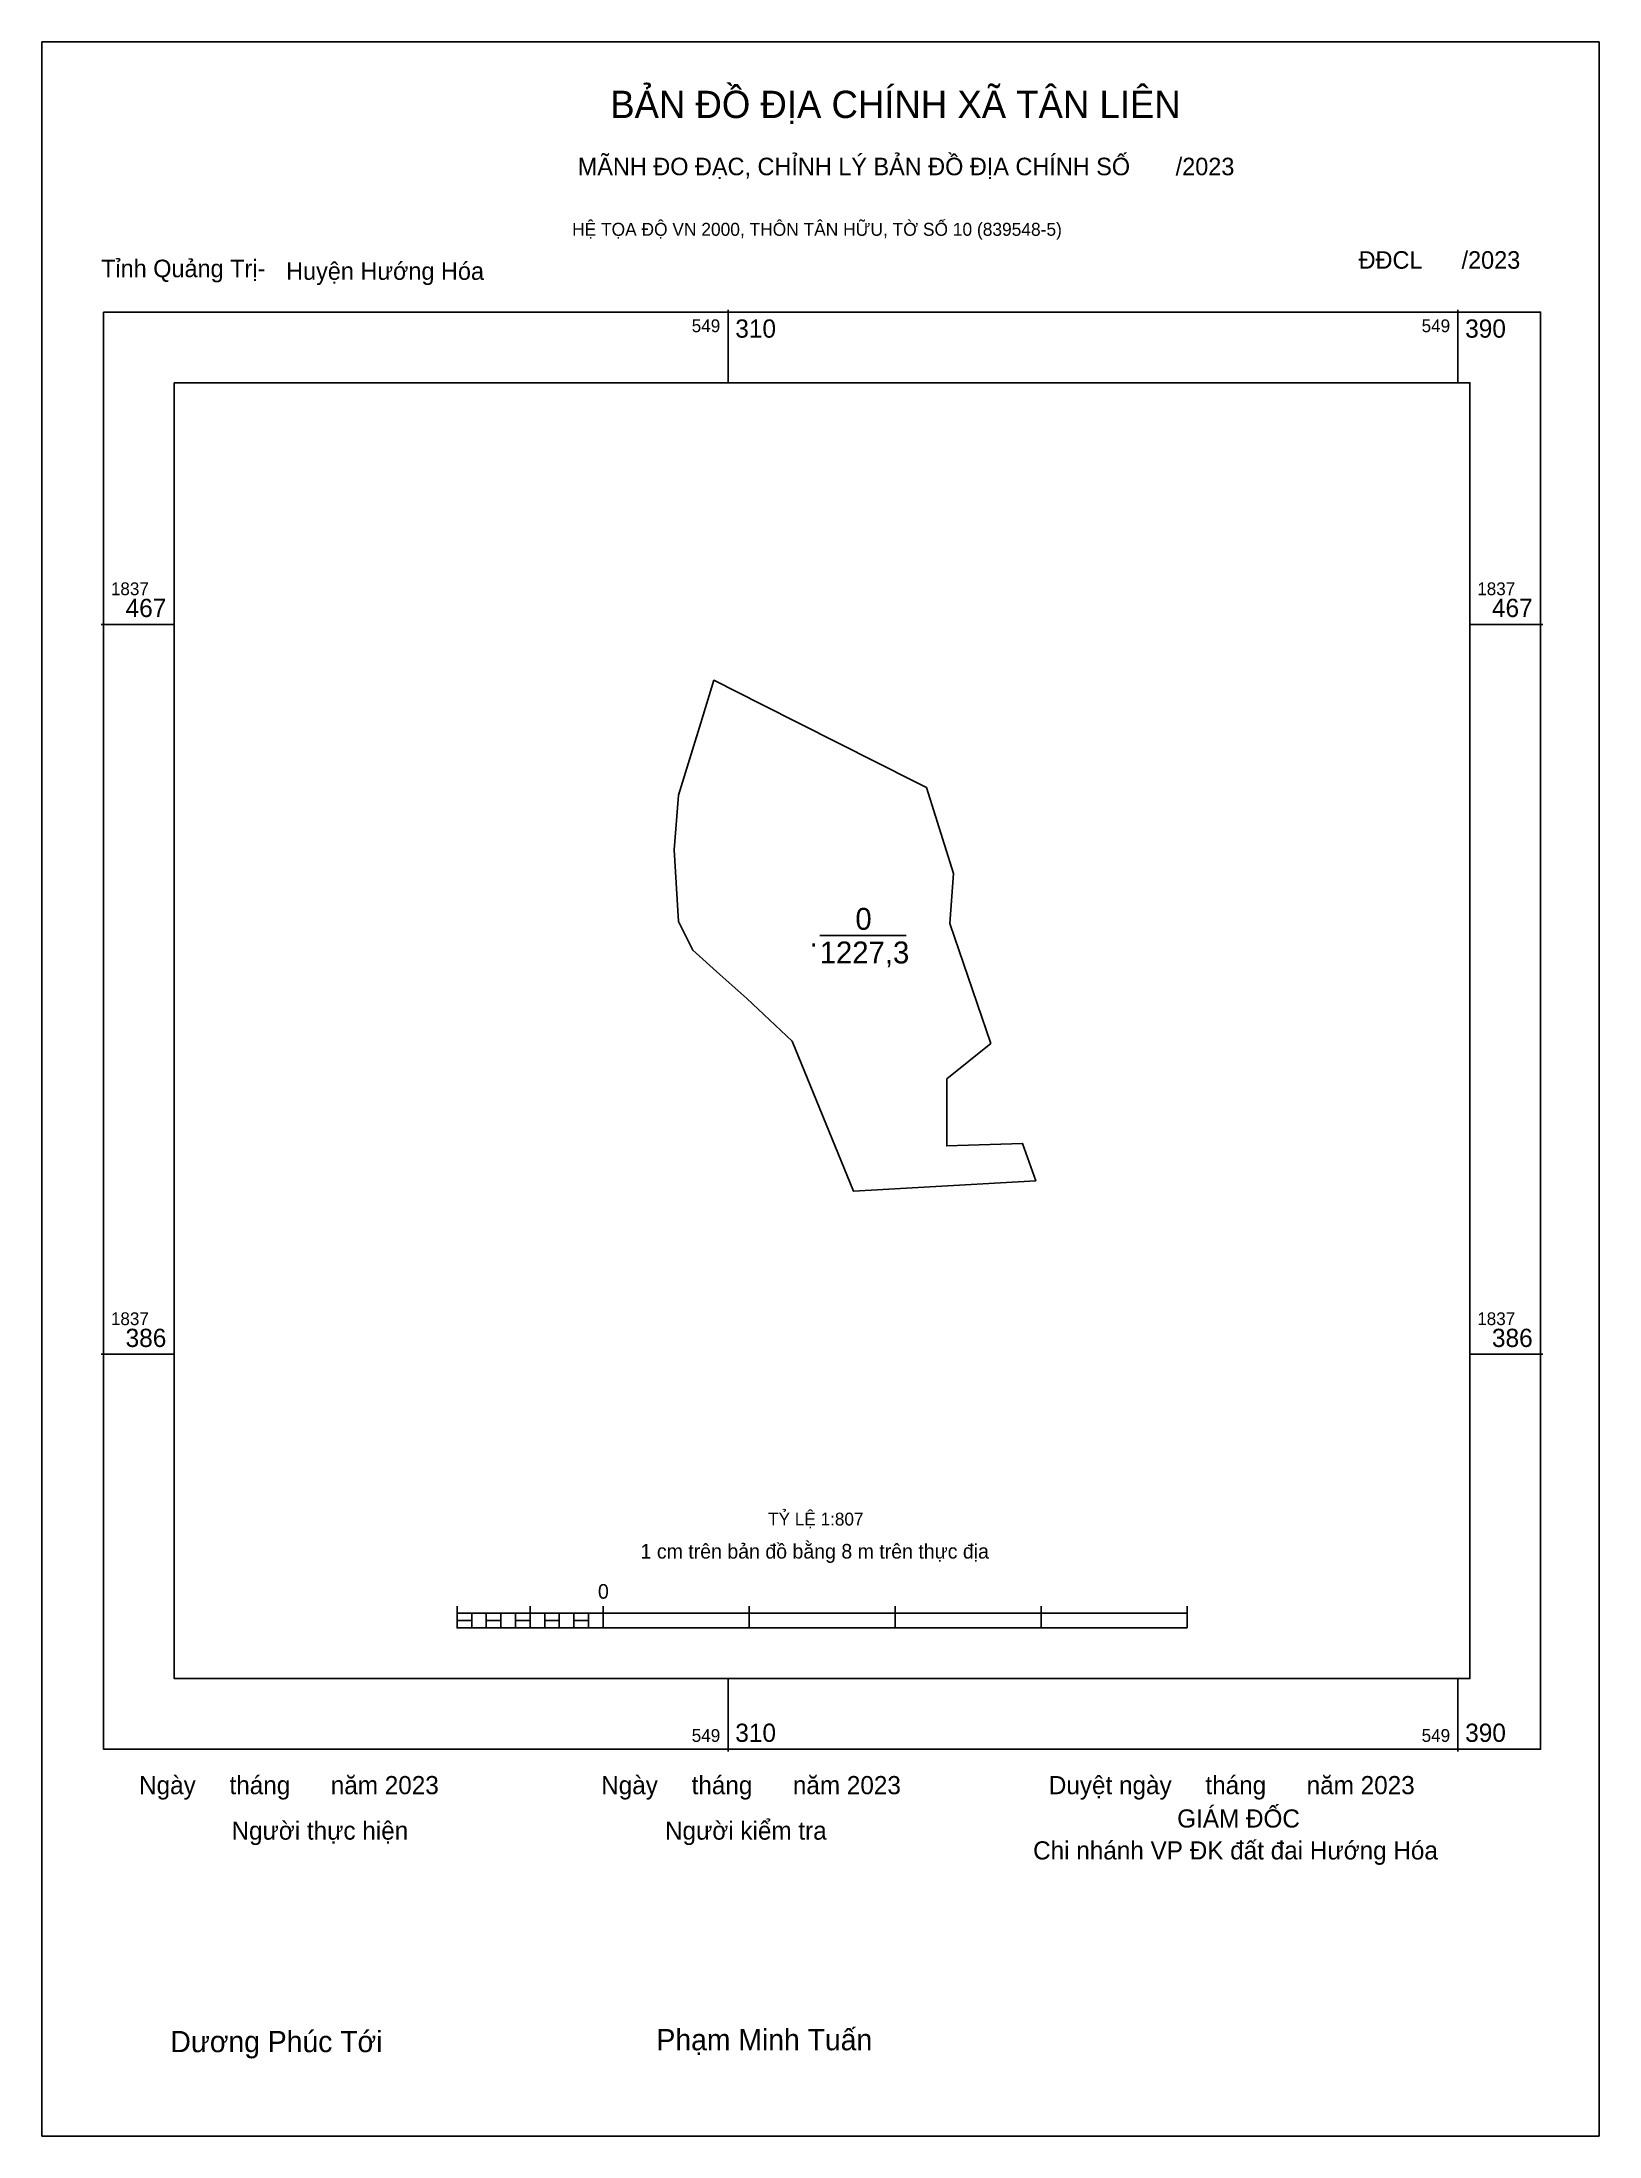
# Model space of a CAD drawing. Extents: x 549234 to 549406, y 1837300 to 1837532.
import ezdxf

# ---------------------------------------------------------------- set-up
doc = ezdxf.new("R2010")
doc.units = 0
for name, color, linetype in [('Level 10', 7, 'Continuous'), ('Level 13', 7, 'Continuous'), ('Level 15', 7, 'Continuous'), ('Level 6', 7, 'Continuous'), ('Level 62', 7, 'Continuous'), ('Level 63', 7, 'Continuous'), ('Level 9', 7, 'Continuous')]:
    doc.layers.add(name, color=color, linetype=linetype)

msp = doc.modelspace()

# ---------------------------------------------------------------- linework, layer by layer
at = {"layer": 'Level 10'}
msp.add_lwpolyline([(549335.04, 1837439.69), (549334.63, 1837434.18), (549339.16, 1837420.9), (549334.31, 1837416.98), (549334.28, 1837409.56), (549342.68, 1837409.84), (549344.14, 1837405.72), (549323.95, 1837404.56), (549317.19, 1837421.14), (549312.17, 1837425.88), (549309.18, 1837428.55), (549306.18, 1837431.22), (549304.59, 1837434.38), (549304.11, 1837442.32), (549304.62, 1837448.39), (549307.07, 1837456.36), (549308.52, 1837461.09), (549313.81, 1837458.42), (549330.73, 1837449.89), (549332.06, 1837449.22)], close=True, dxfattribs=at)
at = {"layer": 'Level 15'}
msp.add_lwpolyline([(549234.17, 1837531.72), (549406.47, 1837531.72), (549406.47, 1837300.01), (549234.17, 1837300.01)], close=True, dxfattribs=at)
at = {"layer": 'Level 62'}
msp.add_lwpolyline([(549248.81, 1837494), (549392.17, 1837494), (549392.17, 1837350.64), (549248.81, 1837350.64)], close=True, dxfattribs=at)
at = {"layer": 'Level 63'}
for p, q in [((549310.09, 1837502.07), (549310.09, 1837494)), ((549390.84, 1837502.07), (549390.84, 1837494)), ((549240.74, 1837467.27), (549248.81, 1837467.27)), ((549392.17, 1837467.27), (549400.24, 1837467.27)), ((549240.74, 1837386.51), (549248.81, 1837386.51)), ((549392.17, 1837386.51), (549400.24, 1837386.51)), ((549280.11, 1837358.66), (549280.11, 1837356.24)), ((549288.19, 1837358.66), (549288.19, 1837356.24)), ((549296.26, 1837358.66), (549296.26, 1837356.24)), ((549312.42, 1837358.66), (549312.42, 1837356.24)), ((549328.57, 1837358.66), (549328.57, 1837356.24)), ((549344.72, 1837358.66), (549344.72, 1837356.24)), ((549360.87, 1837358.66), (549360.87, 1837356.24)), ((549280.11, 1837357.86), (549360.87, 1837357.86)), ((549280.11, 1837356.24), (549360.87, 1837356.24)), ((549281.73, 1837357.86), (549281.73, 1837356.24)), ((549283.34, 1837357.86), (549283.34, 1837356.24)), ((549284.96, 1837357.86), (549284.96, 1837356.24)), ((549286.57, 1837357.86), (549286.57, 1837356.24)), ((549288.19, 1837357.86), (549288.19, 1837356.24)), ((549289.8, 1837357.86), (549289.8, 1837356.24)), ((549291.42, 1837357.86), (549291.42, 1837356.24)), ((549293.03, 1837357.86), (549293.03, 1837356.24)), ((549294.65, 1837357.86), (549294.65, 1837356.24)), ((549296.26, 1837357.86), (549296.26, 1837356.24)), ((549310.09, 1837350.64), (549310.09, 1837342.57)), ((549390.84, 1837350.64), (549390.84, 1837342.57))]:
    msp.add_line(p, q, dxfattribs=at)
for points in [[(549240.99, 1837501.82), (549399.99, 1837501.82), (549399.99, 1837342.82), (549240.99, 1837342.82)], [(549280.11, 1837357.05), (549281.73, 1837357.05), (549281.73, 1837356.24), (549280.11, 1837356.24)], [(549280.11, 1837357.05), (549281.73, 1837357.05), (549281.73, 1837356.24), (549280.11, 1837356.24)], [(549283.34, 1837357.05), (549284.96, 1837357.05), (549284.96, 1837356.24), (549283.34, 1837356.24)], [(549286.57, 1837357.05), (549288.19, 1837357.05), (549288.19, 1837356.24), (549286.57, 1837356.24)], [(549289.8, 1837357.05), (549291.42, 1837357.05), (549291.42, 1837356.24), (549289.8, 1837356.24)], [(549293.03, 1837357.05), (549294.65, 1837357.05), (549294.65, 1837356.24), (549293.03, 1837356.24)]]:
    msp.add_lwpolyline(points, close=True, dxfattribs=at)
at = {"layer": 'Level 9'}
msp.add_line((549320.23, 1837432.83), (549329.78, 1837432.83), dxfattribs=at)

# ---------------------------------------------------------------- texts
at = {"layer": 'Level 13'}
for s, height, p in [('0', 2.42, (549324.18, 1837433.48)), ('.', 2.42, (549319.1, 1837431.62)), ('1227,3', 2.423, (549320.23, 1837429.76))]:
    msp.add_text(s, height=height, dxfattribs=at).set_placement(p)
at = {"layer": 'Level 6'}
msp.add_text('TỶ LỆ 1:807', height=1.4196, dxfattribs=at).set_placement((549314.52, 1837367.57))
at = {"layer": 'Level 63'}
for s, height, p in [('BẢN ĐỒ ĐỊA CHÍNH XÃ TÂN LIÊN', 3.0233, (549297.05, 1837523.29)), ('MÃNH ĐO ĐẠC, CHỈNH LÝ BẢN ĐỒ ĐỊA CHÍNH SỐ       /2023', 1.9399, (549293.46, 1837516.96)), ('HỆ TỌA ĐỘ VN 2000, THÔN TÂN HỮU, TỜ SỐ 10 (839548-5)', 1.4361, (549292.83, 1837510.26)), ('549', 1.413, (549306.07, 1837499.6)), ('310', 2.019, (549310.89, 1837498.99)), ('549', 1.413, (549386.83, 1837499.6)), ('390', 2.019, (549391.65, 1837498.99)), ('1837', 1.413, (549241.8, 1837470.5)), ('1837', 1.413, (549392.98, 1837470.5)), ('467', 2.019, (549243.43, 1837468.08)), ('467', 2.019, (549394.61, 1837468.08)), ('1837', 1.413, (549241.8, 1837389.74)), ('1837', 1.413, (549392.98, 1837389.74)), ('386', 2.019, (549243.43, 1837387.32)), ('386', 2.019, (549394.61, 1837387.32)), ('1 cm trên bản đồ bằng 8 m trên thực địa', 1.6151, (549300.41, 1837363.91)), ('0', 1.62, (549295.69, 1837359.47)), ('549', 1.413, (549306.07, 1837343.63)), ('310', 2.019, (549310.89, 1837343.63)), ('549', 1.413, (549386.83, 1837343.63)), ('390', 2.019, (549391.65, 1837343.63)), ('Ngày     tháng      năm 2023', 2.0095, (549244.92, 1837337.84)), ('Ngày     tháng      năm 2023', 2.0095, (549296.05, 1837337.84)), ('Duyệt ngày     tháng      năm 2023', 2.0095, (549345.58, 1837337.84)), ('GIÁM ĐỐC', 2.009, (549359.78, 1837334.15)), ('Người thực hiện', 2.0095, (549255.15, 1837332.81)), ('Người kiểm tra', 2.0095, (549303.11, 1837332.81)), ('Chi nhánh VP ĐK đất đai Hướng Hóa', 2.0095, (549343.84, 1837330.62)), ('Phạm Minh Tuấn', 2.3439, (549302.17, 1837309.51)), ('Dương Phúc Tới', 2.3439, (549248.39, 1837309.3))]:
    msp.add_text(s, height=height, dxfattribs=at).set_placement(p)
at = {"layer": 'Level 9'}
for s, p in [('Tỉnh Quảng Trị-', (549240.72, 1837505.68)), ('Huyện Hướng Hóa', (549261.19, 1837505.39)), ('ĐĐCL      /2023', (549379.86, 1837506.62))]:
    msp.add_text(s, height=1.9399, dxfattribs=at).set_placement(p)

doc.saveas('drawing.dxf')
